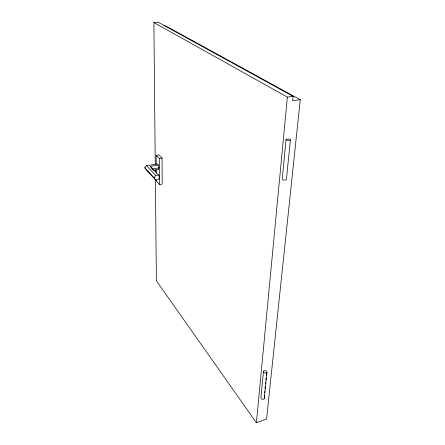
<?xml version="1.0" encoding="UTF-8"?>
<svg xmlns="http://www.w3.org/2000/svg" width="445" height="445" viewBox="0 0 445 445"><rect width="100%" height="100%" fill="white"/><g stroke="black" fill="none" stroke-linecap="round" stroke-linejoin="round"><path stroke-width="0.67" d="M163.921 25.771L165.206 25.677L300.275 99.708L266.561 419.057L256.387 422.75L287.375 97.11L153.87 22.545L155.244 164.166M263.485 371.436L260.937 397.596L261.115 398.57L262.166 399.243L263.485 399.215L264.286 398.503L266.928 372.332L266.739 371.38L265.654 370.724L264.308 370.746L263.485 371.436L263.668 372.387L264.758 373.043L266.11 373.021L266.928 372.332M286.096 139.324L282.236 178.918L282.497 179.619L283.827 180.119L285.434 180.125L286.385 179.635L290.385 139.986L290.096 139.352L288.722 138.901L286.096 139.324L286.374 139.953L287.748 140.414L289.417 140.425L290.385 139.986M153.87 22.545L158.236 22.25L293.133 96.365L292.699 100.715L300.275 99.708M264.313 395.494L264.286 398.503M264.586 392.779L264.719 391.422M264.992 388.702L265.198 386.666M265.47 383.968L265.604 382.644M265.871 379.991L266.071 378.005M266.338 375.352L266.538 373.366M158.348 165.056L150.288 166.386L158.37 174.924L159.761 177.01L158.403 179.563L155.65 180.041L146.628 170.263L144.725 167.659L146.55 165.718L157.28 163.966L158.348 165.056L158.898 167.882L158.381 169.584L153.697 170.368M155.65 180.041L154.243 177.967L155.605 175.397L158.37 174.924M156.367 179.802L156.384 181.165L159.538 184.592L162.169 184.119L162.063 158.097L158.821 154.888L156.151 155.305L156.228 164.155M150.288 166.386L152.196 168.994L158.898 167.882M156.151 155.305L159.371 158.526L162.063 158.097M287.375 97.11L293.133 96.365M152.196 168.994L153.141 169.996M158.815 176.009L159.761 177.01M146.55 165.718L155.605 175.397M144.725 167.659L154.243 177.967M256.387 422.75L156.384 280.795L155.394 179.441M156.278 169.595L156.312 172.999M155.299 169.717L155.322 171.803M159.371 158.526L159.538 184.592"/></g></svg>
